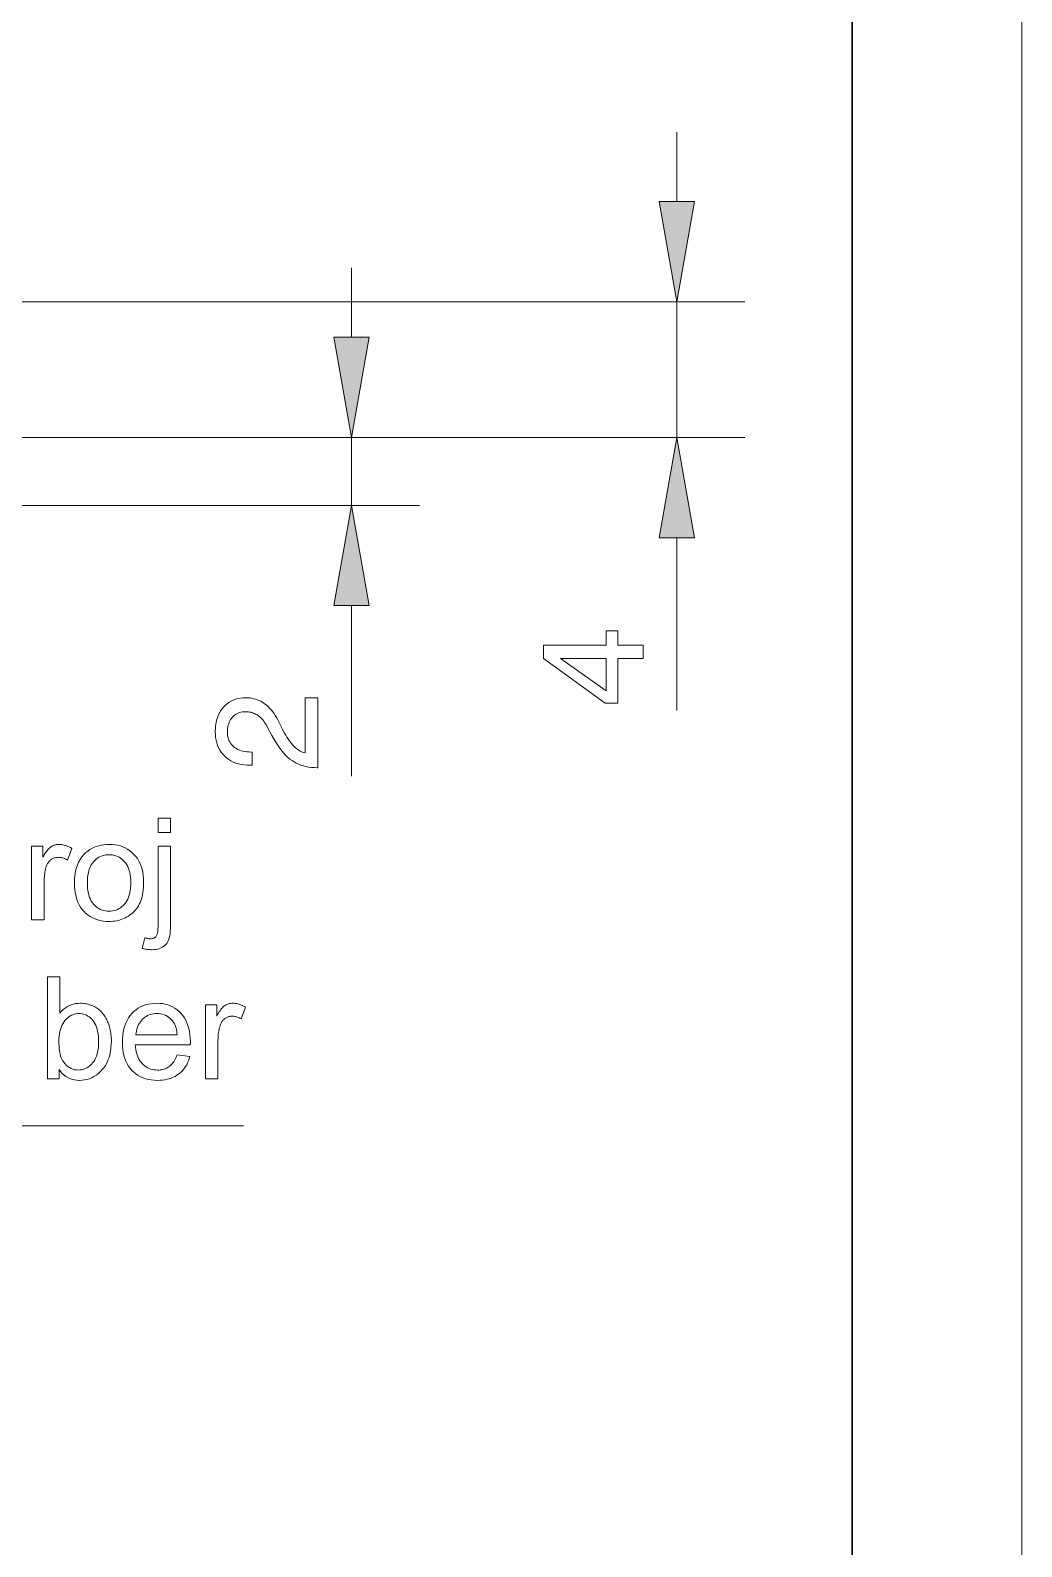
# Model space of a CAD drawing. Extents: x 0 to 297, y 0 to 420.
# Drawn here: x 267.77 to 297, y 97.52 to 142.21 of the extents above; entities that cross this region are included whole.
import ezdxf

# ---------------------------------------------------------------- set-up
doc = ezdxf.new("R2010")
doc.units = 0

msp = doc.modelspace()

# ---------------------------------------------------------------- linework, layer by layer
at = {"color": 7, "lineweight": 13}
for p, q in [((297, 0), (297, 420)), ((208.903, 134.208), (270.316, 134.208)), ((199.509, 130.208), (271.429, 130.208))]:
    msp.add_line(p, q, dxfattribs=at)
at = {"color": 7, "lineweight": 30}
msp.add_line((292, 5), (292, 415), dxfattribs=at)
at = {"color": 5, "lineweight": 13, "ltscale": 0.051139}
for p, q in [((286.838, 137.163), (286.838, 139.208)), ((277.246, 133.163), (277.246, 135.208))]:
    msp.add_line(p, q, dxfattribs=at)
at = {"color": 5, "lineweight": 13, "ltscale": 0.463062}
msp.add_line((270.316, 134.208), (288.838, 134.208), dxfattribs=at)
at = {"color": 5, "lineweight": 13, "ltscale": 0.1}
msp.add_line((286.838, 130.208), (286.838, 134.208), dxfattribs=at)
at = {"color": 5, "lineweight": 13, "ltscale": 0.195425}
msp.add_line((271.429, 130.208), (279.246, 130.208), dxfattribs=at)
at = {"color": 5, "lineweight": 13, "ltscale": 0.43524}
msp.add_line((271.429, 130.208), (288.838, 130.208), dxfattribs=at)
at = {"color": 5, "lineweight": 13, "ltscale": 0.05}
msp.add_line((277.246, 128.208), (277.246, 130.208), dxfattribs=at)
at = {"color": 5, "lineweight": 13, "ltscale": 0.328941}
msp.add_line((266.088, 128.208), (279.246, 128.208), dxfattribs=at)
at = {"color": 5, "lineweight": 13, "ltscale": 0.127299}
msp.add_line((286.838, 122.162), (286.838, 127.254), dxfattribs=at)
at = {"color": 5, "lineweight": 13, "ltscale": 0.125552}
msp.add_line((277.246, 120.232), (277.246, 125.254), dxfattribs=at)
at = {"color": 5, "lineweight": 13}
for points in [[(286.317, 137.163), (286.838, 134.208), (287.359, 137.163)], [(276.725, 133.163), (277.246, 130.208), (277.767, 133.163)], [(287.359, 127.254), (286.838, 130.208), (286.317, 127.254)], [(277.767, 125.254), (277.246, 128.208), (276.725, 125.254)], [(285.838, 123.699), (285.096, 123.699), (285.096, 122.381), (284.717, 122.381), (282.906, 123.694), (282.906, 124.087), (284.75, 124.087), (284.75, 124.515), (285.096, 124.515), (285.096, 124.087), (285.838, 124.087)], [(284.75, 122.744), (284.75, 123.699), (283.407, 123.699)], [(276.246, 120.478), (276.233, 120.478), (276.145, 120.48), (276.061, 120.487), (275.979, 120.497), (275.901, 120.511), (275.825, 120.53), (275.752, 120.553), (275.682, 120.58), (275.615, 120.611), (275.551, 120.646), (275.49, 120.685), (275.43, 120.73), (275.371, 120.781), (275.311, 120.839), (275.252, 120.904), (275.193, 120.975), (275.134, 121.053), (275.075, 121.137), (275.016, 121.229), (274.957, 121.327), (274.898, 121.431), (274.759, 121.686), (274.734, 121.731), (274.708, 121.773), (274.682, 121.813), (274.655, 121.85), (274.627, 121.885), (274.599, 121.917), (274.57, 121.947), (274.541, 121.974), (274.511, 121.999), (274.48, 122.022), (274.448, 122.042), (274.416, 122.059), (274.382, 122.075), (274.347, 122.089), (274.312, 122.101), (274.275, 122.11), (274.237, 122.117), (274.198, 122.123), (274.158, 122.126), (274.116, 122.127), (274.07, 122.125), (274.025, 122.12), (273.982, 122.112), (273.94, 122.101), (273.901, 122.086), (273.863, 122.068), (273.828, 122.047), (273.794, 122.022), (273.762, 121.995), (273.732, 121.964), (273.704, 121.93), (273.679, 121.894), (273.657, 121.856), (273.638, 121.815), (273.622, 121.773), (273.609, 121.728), (273.598, 121.681), (273.591, 121.631), (273.587, 121.58), (273.585, 121.526), (273.587, 121.473), (273.592, 121.422), (273.602, 121.373), (273.615, 121.327), (273.631, 121.283), (273.652, 121.241), (273.676, 121.202), (273.704, 121.165), (273.735, 121.13), (273.771, 121.097), (273.809, 121.067), (273.85, 121.041), (273.894, 121.017), (273.941, 120.997), (273.991, 120.979), (274.043, 120.965), (274.099, 120.954), (274.156, 120.946), (274.217, 120.942), (274.281, 120.94), (274.317, 120.94), (274.317, 120.548), (274.255, 120.548), (274.163, 120.551), (274.074, 120.559), (273.989, 120.572), (273.908, 120.591), (273.83, 120.615), (273.757, 120.645), (273.688, 120.68), (273.623, 120.721), (273.561, 120.766), (273.504, 120.818), (273.451, 120.874), (273.404, 120.933), (273.363, 120.997), (273.326, 121.064), (273.296, 121.136), (273.271, 121.211), (273.252, 121.29), (273.238, 121.372), (273.229, 121.459), (273.227, 121.549), (273.229, 121.636), (273.237, 121.72), (273.249, 121.8), (273.266, 121.876), (273.288, 121.95), (273.315, 122.019), (273.348, 122.086), (273.385, 122.149), (273.426, 122.209), (273.473, 122.265), (273.524, 122.317), (273.578, 122.363), (273.635, 122.404), (273.695, 122.44), (273.758, 122.47), (273.825, 122.494), (273.894, 122.513), (273.966, 122.527), (274.042, 122.535), (274.121, 122.538), (274.182, 122.536), (274.241, 122.532), (274.3, 122.524), (274.356, 122.512), (274.411, 122.498), (274.465, 122.48), (274.517, 122.46), (274.567, 122.436), (274.616, 122.408), (274.663, 122.378), (274.709, 122.344), (274.754, 122.307), (274.798, 122.267), (274.84, 122.223), (274.881, 122.175), (274.921, 122.125), (274.959, 122.071), (274.996, 122.014), (275.032, 121.953), (275.067, 121.889), (275.196, 121.636), (275.233, 121.566), (275.269, 121.5), (275.305, 121.438), (275.34, 121.38), (275.374, 121.326), (275.408, 121.276), (275.441, 121.231), (275.473, 121.189), (275.504, 121.152), (275.535, 121.118), (275.566, 121.088), (275.597, 121.06), (275.629, 121.034), (275.662, 121.01), (275.696, 120.988), (275.73, 120.968), (275.765, 120.95), (275.801, 120.935), (275.837, 120.922), (275.875, 120.911), (275.875, 122.538), (276.246, 122.538)]]:
    msp.add_lwpolyline(points, close=True, dxfattribs=at)
at = {"color": 7, "lineweight": 13}
msp.add_lwpolyline([(245.311, 129.909), (248.425, 109.925), (274.062, 109.925)], dxfattribs=at)
for points in [[(271.543, 118.568), (271.543, 118.995), (271.911, 118.995), (271.911, 118.568)], [(267.814, 115.995), (267.814, 118.169), (268.146, 118.169), (268.146, 117.839), (268.171, 117.884), (268.196, 117.925), (268.22, 117.964), (268.244, 117.999), (268.268, 118.031), (268.291, 118.06), (268.314, 118.086), (268.337, 118.108), (268.359, 118.128), (268.38, 118.144), (268.402, 118.158), (268.424, 118.171), (268.447, 118.182), (268.47, 118.191), (268.493, 118.199), (268.517, 118.206), (268.541, 118.211), (268.566, 118.215), (268.591, 118.217), (268.617, 118.218), (268.654, 118.217), (268.691, 118.213), (268.729, 118.207), (268.767, 118.199), (268.804, 118.188), (268.842, 118.175), (268.88, 118.16), (268.919, 118.142), (268.957, 118.122), (268.995, 118.099), (268.868, 117.757), (268.841, 117.772), (268.814, 117.786), (268.787, 117.798), (268.76, 117.808), (268.733, 117.817), (268.706, 117.824), (268.679, 117.83), (268.652, 117.834), (268.625, 117.836), (268.598, 117.837), (268.574, 117.836), (268.551, 117.834), (268.528, 117.831), (268.506, 117.825), (268.484, 117.819), (268.462, 117.811), (268.441, 117.802), (268.421, 117.791), (268.401, 117.778), (268.381, 117.764), (268.363, 117.749), (268.345, 117.733), (268.329, 117.716), (268.313, 117.697), (268.299, 117.678), (268.286, 117.657), (268.274, 117.635), (268.263, 117.612), (268.253, 117.588), (268.244, 117.563), (268.233, 117.523), (268.222, 117.483), (268.213, 117.442), (268.205, 117.4), (268.198, 117.357), (268.193, 117.314), (268.188, 117.27), (268.185, 117.225), (268.183, 117.179), (268.183, 117.133), (268.183, 115.995)], [(269.077, 117.082), (269.08, 117.2), (269.091, 117.311), (269.107, 117.416), (269.131, 117.515), (269.161, 117.607), (269.198, 117.694), (269.242, 117.774), (269.292, 117.848), (269.349, 117.915), (269.413, 117.976), (269.47, 118.022), (269.53, 118.063), (269.592, 118.099), (269.657, 118.131), (269.724, 118.157), (269.793, 118.179), (269.865, 118.196), (269.94, 118.208), (270.017, 118.215), (270.096, 118.218), (270.184, 118.215), (270.269, 118.206), (270.35, 118.191), (270.429, 118.171), (270.503, 118.144), (270.575, 118.112), (270.643, 118.074), (270.708, 118.03), (270.77, 117.98), (270.829, 117.924), (270.883, 117.863), (270.931, 117.798), (270.974, 117.728), (271.011, 117.653), (271.042, 117.574), (271.068, 117.491), (271.088, 117.403), (271.102, 117.311), (271.11, 117.214), (271.113, 117.113), (271.112, 117.031), (271.108, 116.952), (271.102, 116.877), (271.093, 116.806), (271.082, 116.738), (271.068, 116.674), (271.052, 116.613), (271.033, 116.556), (271.011, 116.503), (270.987, 116.453), (270.961, 116.406), (270.932, 116.361), (270.902, 116.318), (270.868, 116.278), (270.833, 116.239), (270.795, 116.203), (270.755, 116.169), (270.713, 116.137), (270.668, 116.107), (270.621, 116.079), (270.573, 116.054), (270.523, 116.031), (270.473, 116.011), (270.422, 115.994), (270.37, 115.979), (270.317, 115.968), (270.263, 115.958), (270.208, 115.952), (270.153, 115.948), (270.096, 115.946), (270.007, 115.949), (269.921, 115.958), (269.838, 115.973), (269.759, 115.993), (269.684, 116.019), (269.612, 116.052), (269.543, 116.09), (269.478, 116.134), (269.416, 116.183), (269.358, 116.239), (269.305, 116.3), (269.257, 116.366), (269.215, 116.438), (269.178, 116.514), (269.147, 116.596), (269.122, 116.683), (269.102, 116.775), (269.088, 116.872), (269.08, 116.974)], [(271.076, 115.152), (271.146, 115.465), (271.168, 115.46), (271.188, 115.455), (271.208, 115.451), (271.227, 115.447), (271.245, 115.444), (271.262, 115.441), (271.278, 115.439), (271.293, 115.438), (271.307, 115.437), (271.32, 115.437), (271.342, 115.437), (271.363, 115.44), (271.382, 115.443), (271.401, 115.449), (271.418, 115.455), (271.434, 115.464), (271.449, 115.473), (271.463, 115.485), (271.476, 115.497), (271.488, 115.511), (271.498, 115.529), (271.508, 115.55), (271.516, 115.576), (271.523, 115.607), (271.529, 115.642), (271.534, 115.682), (271.538, 115.726), (271.541, 115.774), (271.542, 115.827), (271.543, 115.885), (271.543, 118.169), (271.911, 118.169), (271.911, 115.877), (271.91, 115.799), (271.907, 115.726), (271.902, 115.658), (271.895, 115.595), (271.885, 115.536), (271.874, 115.483), (271.86, 115.434), (271.845, 115.391), (271.827, 115.352), (271.807, 115.318), (271.779, 115.279), (271.747, 115.244), (271.711, 115.214), (271.672, 115.187), (271.63, 115.165), (271.584, 115.146), (271.535, 115.132), (271.482, 115.122), (271.425, 115.115), (271.365, 115.113), (271.335, 115.114), (271.306, 115.115), (271.276, 115.117), (271.247, 115.12), (271.218, 115.123), (271.189, 115.127), (271.161, 115.132), (271.132, 115.138), (271.104, 115.145)], [(269.456, 117.082), (269.457, 117.001), (269.463, 116.923), (269.472, 116.85), (269.485, 116.782), (269.501, 116.717), (269.521, 116.657), (269.545, 116.6), (269.572, 116.548), (269.603, 116.5), (269.638, 116.457), (269.675, 116.417), (269.714, 116.382), (269.756, 116.351), (269.799, 116.324), (269.843, 116.301), (269.89, 116.282), (269.939, 116.268), (269.989, 116.257), (270.042, 116.251), (270.096, 116.249), (270.15, 116.251), (270.202, 116.257), (270.252, 116.268), (270.301, 116.283), (270.347, 116.301), (270.392, 116.324), (270.435, 116.351), (270.476, 116.383), (270.515, 116.418), (270.553, 116.458), (270.587, 116.502), (270.618, 116.55), (270.645, 116.603), (270.669, 116.66), (270.689, 116.721), (270.706, 116.787), (270.718, 116.857), (270.727, 116.932), (270.733, 117.011), (270.735, 117.094), (270.733, 117.173), (270.727, 117.248), (270.718, 117.319), (270.705, 117.386), (270.689, 117.449), (270.669, 117.508), (270.645, 117.563), (270.617, 117.614), (270.586, 117.662), (270.552, 117.705), (270.514, 117.745), (270.475, 117.78), (270.434, 117.811), (270.391, 117.838), (270.346, 117.861), (270.3, 117.88), (270.251, 117.894), (270.201, 117.905), (270.15, 117.911), (270.096, 117.913), (270.042, 117.911), (269.989, 117.905), (269.939, 117.894), (269.89, 117.88), (269.843, 117.861), (269.799, 117.838), (269.756, 117.812), (269.714, 117.781), (269.675, 117.745), (269.638, 117.706), (269.603, 117.663), (269.572, 117.615), (269.545, 117.563), (269.521, 117.507), (269.501, 117.447), (269.485, 117.382), (269.472, 117.313), (269.463, 117.241), (269.457, 117.163)], [(268.621, 111.313), (268.279, 111.313), (268.279, 114.313), (268.647, 114.313), (268.647, 113.243), (268.695, 113.299), (268.746, 113.348), (268.799, 113.392), (268.855, 113.43), (268.913, 113.462), (268.974, 113.489), (269.037, 113.509), (269.103, 113.524), (269.172, 113.533), (269.243, 113.536), (269.283, 113.535), (269.322, 113.532), (269.361, 113.528), (269.4, 113.523), (269.438, 113.515), (269.476, 113.507), (269.513, 113.496), (269.55, 113.484), (269.586, 113.47), (269.622, 113.455), (269.658, 113.438), (269.692, 113.42), (269.724, 113.4), (269.756, 113.38), (269.786, 113.358), (269.814, 113.334), (269.842, 113.31), (269.868, 113.284), (269.893, 113.256), (269.917, 113.228), (269.94, 113.198), (269.961, 113.167), (269.982, 113.134), (270.002, 113.101), (270.02, 113.066), (270.038, 113.03), (270.054, 112.993), (270.07, 112.955), (270.085, 112.915), (270.098, 112.875), (270.111, 112.833), (270.122, 112.791), (270.132, 112.748), (270.14, 112.705), (270.147, 112.661), (270.153, 112.616), (270.158, 112.571), (270.161, 112.526), (270.163, 112.479), (270.164, 112.433), (270.161, 112.323), (270.153, 112.219), (270.139, 112.12), (270.12, 112.026), (270.095, 111.937), (270.064, 111.854), (270.028, 111.775), (269.987, 111.701), (269.94, 111.633), (269.887, 111.569), (269.831, 111.511), (269.773, 111.459), (269.712, 111.414), (269.649, 111.374), (269.584, 111.34), (269.516, 111.313), (269.447, 111.292), (269.375, 111.276), (269.301, 111.267), (269.224, 111.264), (269.149, 111.267), (269.077, 111.277), (269.009, 111.293), (268.943, 111.316), (268.881, 111.344), (268.822, 111.38), (268.767, 111.422), (268.715, 111.47), (268.666, 111.524), (268.621, 111.585)], [(272.1, 112.013), (272.48, 111.966), (272.461, 111.901), (272.438, 111.839), (272.412, 111.779), (272.384, 111.723), (272.352, 111.67), (272.317, 111.62), (272.279, 111.572), (272.238, 111.528), (272.194, 111.487), (272.147, 111.448), (272.097, 111.413), (272.044, 111.382), (271.988, 111.354), (271.93, 111.33), (271.869, 111.31), (271.806, 111.294), (271.74, 111.281), (271.671, 111.271), (271.599, 111.266), (271.525, 111.264), (271.431, 111.267), (271.342, 111.276), (271.256, 111.291), (271.175, 111.311), (271.097, 111.338), (271.023, 111.37), (270.954, 111.408), (270.888, 111.452), (270.826, 111.502), (270.768, 111.558), (270.715, 111.619), (270.668, 111.685), (270.626, 111.755), (270.59, 111.831), (270.559, 111.911), (270.534, 111.995), (270.514, 112.085), (270.5, 112.179), (270.492, 112.278), (270.489, 112.381), (270.492, 112.489), (270.5, 112.591), (270.514, 112.688), (270.534, 112.781), (270.56, 112.868), (270.591, 112.951), (270.627, 113.029), (270.67, 113.102), (270.718, 113.17), (270.771, 113.233), (270.83, 113.29), (270.891, 113.342), (270.956, 113.387), (271.024, 113.427), (271.096, 113.46), (271.171, 113.487), (271.249, 113.508), (271.331, 113.523), (271.416, 113.533), (271.504, 113.536), (271.59, 113.533), (271.672, 113.524), (271.751, 113.509), (271.827, 113.488), (271.9, 113.461), (271.97, 113.429), (272.036, 113.39), (272.099, 113.346), (272.159, 113.295), (272.216, 113.239), (272.269, 113.177), (272.316, 113.111), (272.357, 113.039), (272.393, 112.963), (272.423, 112.882), (272.448, 112.796), (272.468, 112.705), (272.481, 112.61), (272.49, 112.509), (272.492, 112.404), (272.492, 112.397), (272.492, 112.39), (272.492, 112.381), (272.492, 112.373), (272.492, 112.363), (272.492, 112.353), (272.491, 112.342), (272.491, 112.331), (272.491, 112.318), (272.49, 112.306), (270.87, 112.306), (270.875, 112.236), (270.884, 112.169), (270.897, 112.106), (270.912, 112.046), (270.931, 111.99), (270.952, 111.936), (270.978, 111.887), (271.006, 111.84), (271.038, 111.797), (271.072, 111.757), (271.11, 111.721), (271.149, 111.689), (271.19, 111.66), (271.232, 111.635), (271.277, 111.615), (271.323, 111.597), (271.371, 111.584), (271.421, 111.575), (271.473, 111.569), (271.527, 111.567), (271.567, 111.568), (271.605, 111.571), (271.643, 111.577), (271.679, 111.584), (271.714, 111.594), (271.748, 111.605), (271.781, 111.619), (271.813, 111.635), (271.843, 111.653), (271.872, 111.673), (271.9, 111.696), (271.927, 111.721), (271.953, 111.749), (271.978, 111.779), (272.001, 111.812), (272.023, 111.847), (272.044, 111.885), (272.064, 111.925), (272.082, 111.968)], [(272.939, 111.313), (272.939, 113.486), (273.27, 113.486), (273.27, 113.157), (273.295, 113.202), (273.32, 113.243), (273.344, 113.282), (273.368, 113.317), (273.392, 113.349), (273.415, 113.378), (273.438, 113.404), (273.461, 113.426), (273.483, 113.446), (273.504, 113.462), (273.526, 113.476), (273.548, 113.488), (273.571, 113.5), (273.594, 113.509), (273.617, 113.517), (273.641, 113.524), (273.665, 113.529), (273.69, 113.533), (273.715, 113.535), (273.741, 113.536), (273.778, 113.534), (273.816, 113.531), (273.853, 113.525), (273.891, 113.517), (273.929, 113.506), (273.966, 113.493), (274.005, 113.477), (274.043, 113.46), (274.081, 113.439), (274.119, 113.417), (273.992, 113.075), (273.965, 113.09), (273.938, 113.104), (273.911, 113.116), (273.884, 113.126), (273.857, 113.135), (273.83, 113.142), (273.803, 113.148), (273.776, 113.152), (273.749, 113.154), (273.722, 113.155), (273.698, 113.154), (273.675, 113.152), (273.652, 113.148), (273.63, 113.143), (273.608, 113.137), (273.586, 113.129), (273.565, 113.119), (273.545, 113.108), (273.525, 113.096), (273.505, 113.082), (273.487, 113.067), (273.469, 113.051), (273.453, 113.034), (273.437, 113.015), (273.423, 112.996), (273.41, 112.975), (273.398, 112.953), (273.387, 112.93), (273.377, 112.906), (273.368, 112.881), (273.357, 112.841), (273.346, 112.801), (273.337, 112.76), (273.329, 112.718), (273.322, 112.675), (273.317, 112.632), (273.312, 112.588), (273.309, 112.543), (273.308, 112.497), (273.307, 112.451), (273.307, 111.313)], [(268.617, 112.416), (268.618, 112.34), (268.621, 112.269), (268.626, 112.201), (268.634, 112.138), (268.643, 112.08), (268.655, 112.025), (268.669, 111.975), (268.685, 111.93), (268.703, 111.888), (268.723, 111.851), (268.759, 111.797), (268.798, 111.749), (268.838, 111.706), (268.882, 111.669), (268.928, 111.638), (268.976, 111.612), (269.027, 111.593), (269.08, 111.578), (269.136, 111.57), (269.194, 111.567), (269.241, 111.569), (269.288, 111.575), (269.333, 111.586), (269.376, 111.601), (269.419, 111.619), (269.46, 111.642), (269.5, 111.67), (269.538, 111.701), (269.575, 111.737), (269.611, 111.777), (269.645, 111.821), (269.675, 111.869), (269.701, 111.921), (269.724, 111.977), (269.743, 112.038), (269.759, 112.102), (269.771, 112.171), (269.78, 112.244), (269.785, 112.321), (269.787, 112.402), (269.785, 112.485), (269.78, 112.563), (269.772, 112.637), (269.76, 112.707), (269.745, 112.772), (269.726, 112.832), (269.704, 112.889), (269.679, 112.94), (269.65, 112.987), (269.618, 113.03), (269.584, 113.069), (269.548, 113.103), (269.511, 113.133), (269.472, 113.16), (269.432, 113.182), (269.39, 113.2), (269.347, 113.215), (269.303, 113.225), (269.257, 113.231), (269.21, 113.233), (269.162, 113.231), (269.116, 113.224), (269.071, 113.214), (269.027, 113.199), (268.985, 113.18), (268.944, 113.157), (268.904, 113.13), (268.866, 113.098), (268.828, 113.063), (268.793, 113.023), (268.759, 112.979), (268.729, 112.932), (268.703, 112.88), (268.68, 112.825), (268.661, 112.766), (268.645, 112.704), (268.632, 112.638), (268.624, 112.568), (268.618, 112.494)], [(270.89, 112.609), (272.104, 112.609), (272.098, 112.662), (272.09, 112.713), (272.081, 112.761), (272.07, 112.806), (272.057, 112.849), (272.042, 112.888), (272.025, 112.925), (272.007, 112.96), (271.987, 112.991), (271.965, 113.02), (271.928, 113.06), (271.89, 113.097), (271.85, 113.128), (271.807, 113.156), (271.762, 113.18), (271.716, 113.199), (271.667, 113.214), (271.616, 113.224), (271.563, 113.231), (271.508, 113.233), (271.458, 113.231), (271.41, 113.226), (271.363, 113.217), (271.318, 113.206), (271.275, 113.19), (271.233, 113.172), (271.193, 113.15), (271.154, 113.124), (271.117, 113.095), (271.082, 113.063), (271.048, 113.028), (271.019, 112.99), (270.992, 112.951), (270.968, 112.909), (270.947, 112.864), (270.93, 112.818), (270.915, 112.769), (270.904, 112.718), (270.895, 112.664)]]:
    msp.add_lwpolyline(points, close=True, dxfattribs=at)
at = {"color": 5, "lineweight": 13}
for points in [[(286.317, 137.163), (286.838, 134.208), (286.317, 137.163), (287.359, 137.163)], [(276.725, 133.163), (277.246, 130.208), (276.725, 133.163), (277.767, 133.163)], [(287.359, 127.254), (286.838, 130.208), (287.359, 127.254), (286.317, 127.254)], [(277.767, 125.254), (277.246, 128.208), (277.767, 125.254), (276.725, 125.254)]]:
    msp.add_solid(points, dxfattribs=at)

doc.saveas('drawing.dxf')
